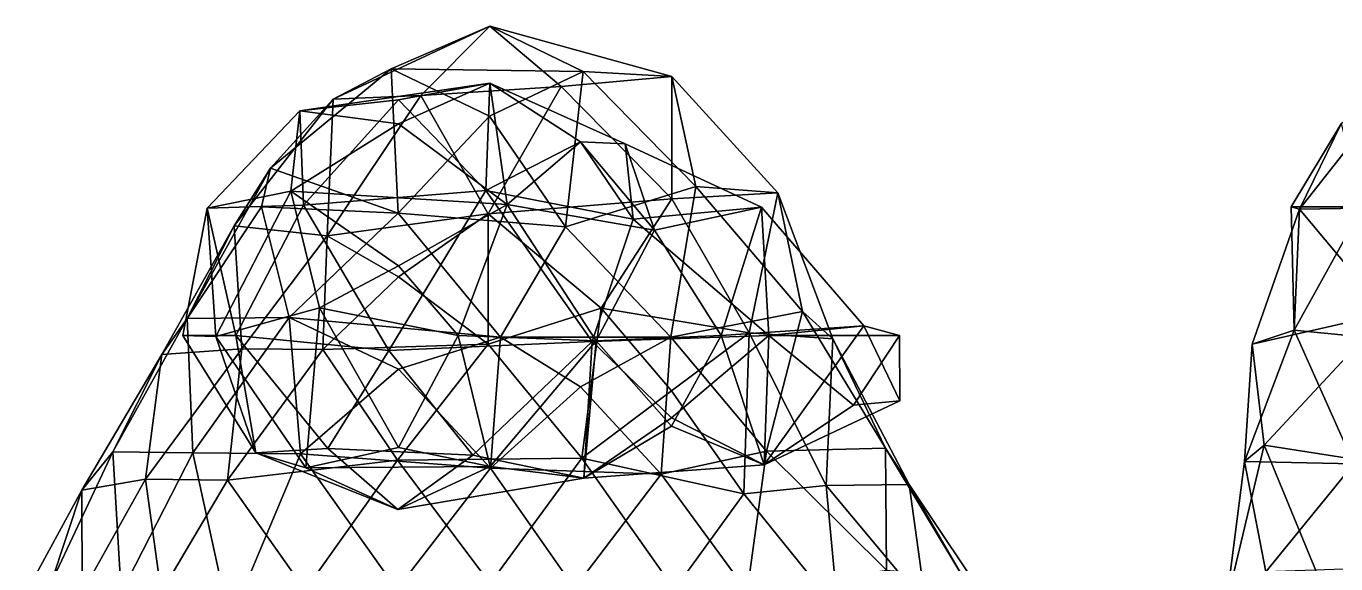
# Model space of a CAD drawing. Extents: x 290083 to 295691, y 4553739 to 4561622.
# Drawn here: x 291229.6 to 291410.9, y 4560906.5 to 4560981 of the extents above; entities that cross this region are included whole.
import ezdxf

# ---------------------------------------------------------------- set-up
doc = ezdxf.new("R2010")
doc.units = 0
doc.layers.add('Au_ppm_Pref_-_0_3', color=7, linetype='CONTINUOUS')

msp = doc.modelspace()

# ---------------------------------------------------------------- linework, layer by layer
at = {"layer": 'Au_ppm_Pref_-_0_3'}
for points in [[(291284.24, 4560971.39, 1583.54), (291272.1, 4560970.87, 1579.21), (291293.79, 4560981, 1579.79)], [(291293.79, 4560981, 1579.79), (291272.1, 4560970.87, 1579.21), (291280.13, 4560975.08, 1573.94)], [(291293.79, 4560981, 1579.79), (291280.13, 4560975.08, 1573.94), (291306.72, 4560974.72, 1573.63)], [(291284.24, 4560971.39, 1583.54), (291293.79, 4560981, 1579.79), (291303.68, 4560972.65, 1584.16)], [(291293.79, 4560981, 1579.79), (291319.01, 4560974.05, 1579.9), (291303.68, 4560972.65, 1584.16)], [(291293.79, 4560981, 1579.79), (291306.72, 4560974.72, 1573.63), (291319.01, 4560974.05, 1579.9)], [(291281.12, 4560955.11, 1568.73), (291280.13, 4560975.08, 1573.94), (291263.43, 4560961.32, 1573.01)], [(291272.1, 4560970.87, 1579.21), (291263.43, 4560961.32, 1573.01), (291280.13, 4560975.08, 1573.94)], [(291281.12, 4560955.11, 1568.73), (291293.75, 4560968.52, 1569.74), (291280.13, 4560975.08, 1573.94)], [(291293.75, 4560968.52, 1569.74), (291306.72, 4560974.72, 1573.63), (291280.13, 4560975.08, 1573.94)], [(291267.52, 4560969.29, 1603.96), (291293.79, 4560973.12, 1603.62), (291281.15, 4560970.8, 1608.55)], [(291267.52, 4560969.29, 1603.96), (291281.14, 4560967.48, 1597.98), (291293.79, 4560973.12, 1603.62)], [(291293.79, 4560973.12, 1603.62), (291281.14, 4560967.48, 1597.98), (291296.18, 4560956.3, 1596.29)], [(291293.79, 4560973.12, 1603.62), (291293.25, 4560958.22, 1610.59), (291281.15, 4560970.8, 1608.55)], [(291306.35, 4560965, 1606.62), (291293.25, 4560958.22, 1610.59), (291293.79, 4560973.12, 1603.62)], [(291304.28, 4560953.19, 1569.89), (291306.72, 4560974.72, 1573.63), (291293.75, 4560968.52, 1569.74)], [(291293.79, 4560973.12, 1603.62), (291312.52, 4560964.72, 1603.62), (291306.35, 4560965, 1606.62)], [(291293.79, 4560973.12, 1603.62), (291296.18, 4560956.3, 1596.29), (291306.35, 4560965, 1600.61)], [(291293.79, 4560973.12, 1603.62), (291306.35, 4560965, 1600.61), (291312.52, 4560964.72, 1603.62)], [(291319, 4560957.1, 1585.3), (291303.68, 4560972.65, 1584.16), (291319.01, 4560974.05, 1579.9)], [(291322.34, 4560958.8, 1572.56), (291306.72, 4560974.72, 1573.63), (291304.28, 4560953.19, 1569.89)], [(291322.34, 4560958.8, 1572.56), (291319.01, 4560974.05, 1579.9), (291306.72, 4560974.72, 1573.63)], [(291319, 4560957.1, 1585.3), (291319.01, 4560974.05, 1579.9), (291333.69, 4560957.9, 1579.74)], [(291322.34, 4560958.8, 1572.56), (291333.69, 4560957.9, 1579.74), (291319.01, 4560974.05, 1579.9)], [(291419.6, 4560973.05, 1627.46), (291411.63, 4560967.46, 1633.31), (291405.89, 4560955.66, 1627.22)], [(291419.6, 4560973.05, 1627.46), (291405.89, 4560955.66, 1627.22), (291425.67, 4560955.99, 1622.34)], [(291271.3, 4560951.98, 1585.02), (291284.24, 4560971.39, 1583.54), (291293.59, 4560955.02, 1585.45)], [(291271.3, 4560951.98, 1585.02), (291272.1, 4560970.87, 1579.21), (291284.24, 4560971.39, 1583.54)], [(291293.59, 4560955.02, 1585.45), (291284.24, 4560971.39, 1583.54), (291303.68, 4560972.65, 1584.16)], [(291293.59, 4560955.02, 1585.45), (291303.68, 4560972.65, 1584.16), (291319, 4560957.1, 1585.3)], [(291271.3, 4560951.98, 1585.02), (291258.43, 4560953.33, 1578.77), (291272.1, 4560970.87, 1579.21)], [(291272.1, 4560970.87, 1579.21), (291258.43, 4560953.33, 1578.77), (291263.43, 4560961.32, 1573.01)], [(291267.52, 4560969.29, 1603.96), (291281.15, 4560970.8, 1608.55), (291268.01, 4560956.21, 1609.86)], [(291293.25, 4560958.22, 1610.59), (291268.01, 4560956.21, 1609.86), (291281.15, 4560970.8, 1608.55)], [(291267.52, 4560969.29, 1603.96), (291268.01, 4560956.21, 1609.86), (291254.68, 4560955.81, 1603.83)], [(291267.52, 4560969.29, 1603.96), (291254.68, 4560955.81, 1603.83), (291266.26, 4560958.14, 1596.56)], [(291267.52, 4560969.29, 1603.96), (291266.26, 4560958.14, 1596.56), (291281.14, 4560967.48, 1597.98)], [(291281.12, 4560955.11, 1568.73), (291304.28, 4560953.19, 1569.89), (291293.75, 4560968.52, 1569.74)], [(291266.26, 4560958.14, 1596.56), (291296.18, 4560956.3, 1596.29), (291281.14, 4560967.48, 1597.98)], [(291414.59, 4560955.99, 1635.74), (291404.72, 4560955.99, 1633.31), (291411.63, 4560967.46, 1633.31)], [(291411.63, 4560967.46, 1633.31), (291404.72, 4560955.99, 1633.31), (291405.89, 4560955.66, 1627.22)], [(291313.63, 4560954.28, 1608.4), (291293.25, 4560958.22, 1610.59), (291306.35, 4560965, 1606.62)], [(291316.59, 4560952.75, 1599.87), (291306.35, 4560965, 1600.61), (291296.18, 4560956.3, 1596.29)], [(291316.59, 4560952.75, 1599.87), (291312.52, 4560964.72, 1603.62), (291306.35, 4560965, 1600.61)], [(291312.52, 4560964.72, 1603.62), (291313.63, 4560954.28, 1608.4), (291306.35, 4560965, 1606.62)], [(291312.52, 4560964.72, 1603.62), (291331.39, 4560955.91, 1603.74), (291313.63, 4560954.28, 1608.4)], [(291316.59, 4560952.75, 1599.87), (291331.39, 4560955.91, 1603.74), (291312.52, 4560964.72, 1603.62)], [(291258.43, 4560953.33, 1578.77), (291251.91, 4560940.52, 1573.59), (291263.43, 4560961.32, 1573.01)], [(291262.19, 4560955.99, 1570.92), (291263.43, 4560961.32, 1573.01), (291251.91, 4560940.52, 1573.59)], [(291281.12, 4560955.11, 1568.73), (291263.43, 4560961.32, 1573.01), (291262.19, 4560955.99, 1570.92)], [(291318.88, 4560937.92, 1569.52), (291322.34, 4560958.8, 1572.56), (291304.28, 4560953.19, 1569.89)], [(291318.88, 4560937.92, 1569.52), (291337.08, 4560941.48, 1572.84), (291322.34, 4560958.8, 1572.56)], [(291337.08, 4560941.48, 1572.84), (291333.69, 4560957.9, 1579.74), (291322.34, 4560958.8, 1572.56)], [(291266.26, 4560958.14, 1596.56), (291254.68, 4560955.81, 1603.83), (291255.87, 4560937.99, 1597.65)], [(291270.24, 4560941.99, 1593.81), (291266.26, 4560958.14, 1596.56), (291255.87, 4560937.99, 1597.65)], [(291296.18, 4560956.3, 1596.29), (291266.26, 4560958.14, 1596.56), (291281.15, 4560947.79, 1594.47)], [(291270.24, 4560941.99, 1593.81), (291281.15, 4560947.79, 1594.47), (291266.26, 4560958.14, 1596.56)], [(291293.25, 4560958.22, 1610.59), (291279.81, 4560936.08, 1610.24), (291268.01, 4560956.21, 1609.86)], [(291293.25, 4560958.22, 1610.59), (291307.98, 4560937.31, 1610.1), (291279.81, 4560936.08, 1610.24)], [(291293.25, 4560958.22, 1610.59), (291313.63, 4560954.28, 1608.4), (291307.98, 4560937.31, 1610.1)], [(291293.59, 4560955.02, 1585.45), (291319, 4560957.1, 1585.3), (291309.21, 4560941.95, 1588.41)], [(291309.21, 4560941.95, 1588.41), (291319, 4560957.1, 1585.3), (291329.69, 4560938.5, 1585.13)], [(291329.69, 4560938.5, 1585.13), (291319, 4560957.1, 1585.3), (291333.69, 4560957.9, 1579.74)], [(291329.69, 4560938.5, 1585.13), (291333.69, 4560957.9, 1579.74), (291341.29, 4560937.67, 1578.95)], [(291333.69, 4560957.9, 1579.74), (291337.08, 4560941.48, 1572.84), (291341.29, 4560937.67, 1578.95)], [(291258.63, 4560938.17, 1608.29), (291251.31, 4560938.17, 1603.62), (291254.68, 4560955.81, 1603.83)], [(291251.31, 4560938.17, 1603.62), (291255.87, 4560937.99, 1597.65), (291254.68, 4560955.81, 1603.83)], [(291266.03, 4560940.64, 1566.53), (291262.19, 4560955.99, 1570.92), (291251.91, 4560940.52, 1573.59)], [(291268.01, 4560956.21, 1609.86), (291258.63, 4560938.17, 1608.29), (291254.68, 4560955.81, 1603.83)], [(291279.81, 4560936.08, 1610.24), (291258.63, 4560938.17, 1608.29), (291268.01, 4560956.21, 1609.86)], [(291281.12, 4560955.11, 1568.73), (291262.19, 4560955.99, 1570.92), (291266.03, 4560940.64, 1566.53)], [(291281.12, 4560955.11, 1568.73), (291266.03, 4560940.64, 1566.53), (291295.26, 4560937.94, 1566.82)], [(291271.3, 4560951.98, 1585.02), (291293.59, 4560955.02, 1585.45), (291281.15, 4560946.29, 1588.51)], [(291281.12, 4560955.11, 1568.73), (291295.26, 4560937.94, 1566.82), (291304.28, 4560953.19, 1569.89)], [(291289.4, 4560938.17, 1593.79), (291296.18, 4560956.3, 1596.29), (291281.15, 4560947.79, 1594.47)], [(291293.55, 4560936.97, 1589.75), (291281.15, 4560946.29, 1588.51), (291293.59, 4560955.02, 1585.45)], [(291308.5, 4560937.43, 1596.58), (291296.18, 4560956.3, 1596.29), (291289.4, 4560938.17, 1593.79)], [(291293.55, 4560936.97, 1589.75), (291293.59, 4560955.02, 1585.45), (291309.21, 4560941.95, 1588.41)], [(291308.5, 4560937.43, 1596.58), (291316.59, 4560952.75, 1599.87), (291296.18, 4560956.3, 1596.29)], [(291332.43, 4560938.17, 1607.25), (291313.63, 4560954.28, 1608.4), (291331.39, 4560955.91, 1603.74)], [(291325.83, 4560938.17, 1600.37), (291331.39, 4560955.91, 1603.74), (291316.59, 4560952.75, 1599.87)], [(291345.59, 4560939.5, 1602.89), (291331.39, 4560955.91, 1603.74), (291325.83, 4560938.17, 1600.37)], [(291345.59, 4560939.5, 1602.89), (291332.43, 4560938.17, 1607.25), (291331.39, 4560955.91, 1603.74)], [(291399.34, 4560936.93, 1627.86), (291417.99, 4560941.2, 1625.54), (291405.89, 4560955.66, 1627.22)], [(291405.15, 4560938.87, 1634.46), (291399.34, 4560936.93, 1627.86), (291405.89, 4560955.66, 1627.22)], [(291414.59, 4560955.99, 1635.74), (291405.15, 4560938.87, 1634.46), (291404.72, 4560955.99, 1633.31)], [(291404.72, 4560955.99, 1633.31), (291405.15, 4560938.87, 1634.46), (291405.89, 4560955.66, 1627.22)], [(291423.21, 4560937.1, 1637.96), (291405.15, 4560938.87, 1634.46), (291414.59, 4560955.99, 1635.74)], [(291417.99, 4560941.2, 1625.54), (291425.67, 4560955.99, 1622.34), (291405.89, 4560955.66, 1627.22)], [(291259.48, 4560936.3, 1585.32), (291248.4, 4560935.51, 1579.86), (291258.43, 4560953.33, 1578.77)], [(291258.43, 4560953.33, 1578.77), (291248.4, 4560935.51, 1579.86), (291251.91, 4560940.52, 1573.59)], [(291271.3, 4560951.98, 1585.02), (291259.48, 4560936.3, 1585.32), (291258.43, 4560953.33, 1578.77)], [(291318.88, 4560937.92, 1569.52), (291304.28, 4560953.19, 1569.89), (291295.26, 4560937.94, 1566.82)], [(291332.43, 4560938.17, 1607.25), (291307.98, 4560937.31, 1610.1), (291313.63, 4560954.28, 1608.4)], [(291271.3, 4560951.98, 1585.02), (291270.7, 4560936.2, 1590.07), (291259.48, 4560936.3, 1585.32)], [(291271.3, 4560951.98, 1585.02), (291281.15, 4560946.29, 1588.51), (291270.7, 4560936.2, 1590.07)], [(291325.83, 4560938.17, 1600.37), (291316.59, 4560952.75, 1599.87), (291308.5, 4560937.43, 1596.58)], [(291289.4, 4560938.17, 1593.79), (291281.15, 4560947.79, 1594.47), (291270.24, 4560941.99, 1593.81)], [(291293.55, 4560936.97, 1589.75), (291270.7, 4560936.2, 1590.07), (291281.15, 4560946.29, 1588.51)], [(291252.68, 4560921.9, 1566.58), (291251.91, 4560940.52, 1573.59), (291241.6, 4560922.02, 1574.05)], [(291241.6, 4560922.02, 1574.05), (291251.91, 4560940.52, 1573.59), (291248.4, 4560935.51, 1579.86)], [(291266.03, 4560940.64, 1566.53), (291251.91, 4560940.52, 1573.59), (291252.68, 4560921.9, 1566.58)], [(291267.61, 4560921.78, 1564.03), (291266.03, 4560940.64, 1566.53), (291252.68, 4560921.9, 1566.58)], [(291270.24, 4560941.99, 1593.81), (291255.87, 4560937.99, 1597.65), (291268.34, 4560919.84, 1597.27)], [(291295.26, 4560937.94, 1566.82), (291266.03, 4560940.64, 1566.53), (291281.15, 4560933.49, 1563.6)], [(291281.15, 4560933.49, 1563.6), (291266.03, 4560940.64, 1566.53), (291267.61, 4560921.78, 1564.03)], [(291281.15, 4560922.64, 1592.5), (291270.24, 4560941.99, 1593.81), (291268.34, 4560919.84, 1597.27)], [(291289.4, 4560938.17, 1593.79), (291270.24, 4560941.99, 1593.81), (291281.15, 4560922.64, 1592.5)], [(291293.55, 4560936.97, 1589.75), (291309.21, 4560941.95, 1588.41), (291306.56, 4560921.14, 1590.41)], [(291309.21, 4560941.95, 1588.41), (291318.95, 4560930.5, 1589.18), (291306.56, 4560921.14, 1590.41)], [(291318.95, 4560930.5, 1589.18), (291309.21, 4560941.95, 1588.41), (291329.69, 4560938.5, 1585.13)], [(291318.88, 4560937.92, 1569.52), (291332.1, 4560922.14, 1567.25), (291337.08, 4560941.48, 1572.84)], [(291332.1, 4560922.14, 1567.25), (291348.58, 4560922.56, 1573.68), (291337.08, 4560941.48, 1572.84)], [(291341.29, 4560937.67, 1578.95), (291337.08, 4560941.48, 1572.84), (291348.58, 4560922.56, 1573.68)], [(291401.01, 4560922.94, 1625.54), (291417.99, 4560941.2, 1625.54), (291399.34, 4560936.93, 1627.86)], [(291421.07, 4560919.84, 1622.45), (291417.99, 4560941.2, 1625.54), (291401.01, 4560922.94, 1625.54)], [(291345.59, 4560939.5, 1602.89), (291325.83, 4560938.17, 1600.37), (291331.77, 4560920.22, 1603.65)], [(291350.57, 4560929.09, 1603.62), (291345.59, 4560939.5, 1602.89), (291331.77, 4560920.22, 1603.65)], [(291350.49, 4560938.17, 1606.61), (291332.43, 4560938.17, 1607.25), (291345.59, 4560939.5, 1602.89)], [(291345.59, 4560939.5, 1602.89), (291350.57, 4560929.09, 1603.62), (291350.49, 4560938.17, 1606.61)], [(291405.15, 4560938.87, 1634.46), (291413.39, 4560920.35, 1638.45), (291398.27, 4560920.71, 1632.85)], [(291405.15, 4560938.87, 1634.46), (291398.27, 4560920.71, 1632.85), (291399.34, 4560936.93, 1627.86)], [(291423.21, 4560937.1, 1637.96), (291413.39, 4560920.35, 1638.45), (291405.15, 4560938.87, 1634.46)], [(291258.63, 4560938.17, 1608.29), (291261.43, 4560921.9, 1603.62), (291251.31, 4560938.17, 1603.62)], [(291251.31, 4560938.17, 1603.62), (291261.43, 4560921.9, 1603.62), (291255.87, 4560937.99, 1597.65)], [(291261.43, 4560921.9, 1603.62), (291268.34, 4560919.84, 1597.27), (291255.87, 4560937.99, 1597.65)], [(291271.37, 4560922.51, 1607.51), (291261.43, 4560921.9, 1603.62), (291258.63, 4560938.17, 1608.29)], [(291271.37, 4560922.51, 1607.51), (291258.63, 4560938.17, 1608.29), (291279.81, 4560936.08, 1610.24)], [(291293.55, 4560936.97, 1589.75), (291281.03, 4560920.88, 1591.16), (291270.7, 4560936.2, 1590.07)], [(291279.81, 4560936.08, 1610.24), (291307.98, 4560937.31, 1610.1), (291291.47, 4560921.57, 1608.08)], [(291293.55, 4560936.97, 1589.75), (291306.56, 4560921.14, 1590.41), (291281.03, 4560920.88, 1591.16)], [(291289.4, 4560938.17, 1593.79), (291281.15, 4560922.64, 1592.5), (291293.85, 4560919.99, 1597.26)], [(291293.91, 4560919.79, 1562.95), (291295.26, 4560937.94, 1566.82), (291281.15, 4560933.49, 1563.6)], [(291293.85, 4560919.99, 1597.26), (291308.5, 4560937.43, 1596.58), (291289.4, 4560938.17, 1593.79)], [(291307.98, 4560937.31, 1610.1), (291306.83, 4560918.39, 1603.88), (291291.47, 4560921.57, 1608.08)], [(291308.5, 4560937.43, 1596.58), (291293.85, 4560919.99, 1597.26), (291306.83, 4560918.39, 1603.88)], [(291306.35, 4560931.03, 1564.42), (291295.26, 4560937.94, 1566.82), (291293.91, 4560919.79, 1562.95)], [(291318.88, 4560937.92, 1569.52), (291295.26, 4560937.94, 1566.82), (291306.35, 4560931.03, 1564.42)], [(291318.88, 4560937.92, 1569.52), (291306.35, 4560931.03, 1564.42), (291317.51, 4560918.92, 1563.2)], [(291308.5, 4560937.43, 1596.58), (291306.83, 4560918.39, 1603.88), (291318.95, 4560925.59, 1599.43)], [(291318.95, 4560926.75, 1607.43), (291306.83, 4560918.39, 1603.88), (291307.98, 4560937.31, 1610.1)], [(291332.43, 4560938.17, 1607.25), (291318.95, 4560926.75, 1607.43), (291307.98, 4560937.31, 1610.1)], [(291325.83, 4560938.17, 1600.37), (291308.5, 4560937.43, 1596.58), (291318.95, 4560925.59, 1599.43)], [(291318.88, 4560937.92, 1569.52), (291317.51, 4560918.92, 1563.2), (291332.1, 4560922.14, 1567.25)], [(291318.95, 4560930.5, 1589.18), (291329.69, 4560938.5, 1585.13), (291328.96, 4560916.21, 1589.14)], [(291325.83, 4560938.17, 1600.37), (291318.95, 4560925.59, 1599.43), (291331.77, 4560920.22, 1603.65)], [(291332.43, 4560938.17, 1607.25), (291331.77, 4560920.22, 1603.65), (291318.95, 4560926.75, 1607.43)], [(291329.69, 4560938.5, 1585.13), (291340.37, 4560917.39, 1585.02), (291328.96, 4560916.21, 1589.14)], [(291329.69, 4560938.5, 1585.13), (291341.29, 4560937.67, 1578.95), (291340.37, 4560917.39, 1585.02)], [(291332.43, 4560938.17, 1607.25), (291344.14, 4560928.48, 1606.85), (291331.77, 4560920.22, 1603.65)], [(291344.14, 4560928.48, 1606.85), (291332.43, 4560938.17, 1607.25), (291350.49, 4560938.17, 1606.61)], [(291341.29, 4560937.67, 1578.95), (291351.83, 4560917.51, 1579.86), (291340.37, 4560917.39, 1585.02)], [(291341.29, 4560937.67, 1578.95), (291348.58, 4560922.56, 1573.68), (291351.83, 4560917.51, 1579.86)], [(291350.57, 4560929.09, 1603.62), (291344.14, 4560928.48, 1606.85), (291350.49, 4560938.17, 1606.61)], [(291398.27, 4560920.71, 1632.85), (291401.01, 4560922.94, 1625.54), (291399.34, 4560936.93, 1627.86)], [(291237.31, 4560916.74, 1579.86), (291241.6, 4560922.02, 1574.05), (291248.4, 4560935.51, 1579.86)], [(291237.31, 4560916.74, 1579.86), (291248.4, 4560935.51, 1579.86), (291246.13, 4560918.23, 1585.2)], [(291246.13, 4560918.23, 1585.2), (291259.48, 4560936.3, 1585.32), (291257.5, 4560918.1, 1590.26)], [(291259.48, 4560936.3, 1585.32), (291246.13, 4560918.23, 1585.2), (291248.4, 4560935.51, 1579.86)], [(291259.48, 4560936.3, 1585.32), (291270.7, 4560936.2, 1590.07), (291257.5, 4560918.1, 1590.26)], [(291281.03, 4560920.88, 1591.16), (291257.5, 4560918.1, 1590.26), (291270.7, 4560936.2, 1590.07)], [(291271.37, 4560922.51, 1607.51), (291279.81, 4560936.08, 1610.24), (291291.47, 4560921.57, 1608.08)], [(291281.15, 4560933.49, 1563.6), (291267.61, 4560921.78, 1564.03), (291293.91, 4560919.79, 1562.95)], [(291306.35, 4560931.03, 1564.42), (291293.91, 4560919.79, 1562.95), (291317.51, 4560918.92, 1563.2)], [(291318.95, 4560930.5, 1589.18), (291328.96, 4560916.21, 1589.14), (291306.56, 4560921.14, 1590.41)], [(291344.14, 4560928.48, 1606.85), (291350.57, 4560929.09, 1603.62), (291331.77, 4560920.22, 1603.65)], [(291331.77, 4560920.22, 1603.65), (291306.83, 4560918.39, 1603.88), (291318.95, 4560926.75, 1607.43)], [(291331.77, 4560920.22, 1603.65), (291318.95, 4560925.59, 1599.43), (291306.83, 4560918.39, 1603.88)], [(291271.37, 4560922.51, 1607.51), (291281.09, 4560914.03, 1603.46), (291261.43, 4560921.9, 1603.62)], [(291293.85, 4560919.99, 1597.26), (291281.15, 4560922.64, 1592.5), (291268.34, 4560919.84, 1597.27)], [(291271.37, 4560922.51, 1607.51), (291291.47, 4560921.57, 1608.08), (291281.09, 4560914.03, 1603.46)], [(291332.1, 4560922.14, 1567.25), (291348.71, 4560905.64, 1566.97), (291348.58, 4560922.56, 1573.68)], [(291359.3, 4560904.73, 1574.07), (291351.83, 4560917.51, 1579.86), (291348.58, 4560922.56, 1573.68)], [(291359.3, 4560904.73, 1574.07), (291348.58, 4560922.56, 1573.68), (291348.71, 4560905.64, 1566.97)], [(291409.86, 4560901.43, 1622.07), (291401.01, 4560922.94, 1625.54), (291395.75, 4560900.82, 1626.95)], [(291398.27, 4560920.71, 1632.85), (291395.75, 4560900.82, 1626.95), (291401.01, 4560922.94, 1625.54)], [(291421.07, 4560919.84, 1622.45), (291401.01, 4560922.94, 1625.54), (291409.86, 4560901.43, 1622.07)], [(291233.08, 4560903.88, 1574.11), (291242.79, 4560902.52, 1568.02), (291241.6, 4560922.02, 1574.05)], [(291233.08, 4560903.88, 1574.11), (291241.6, 4560922.02, 1574.05), (291237.31, 4560916.74, 1579.86)], [(291242.79, 4560902.52, 1568.02), (291252.68, 4560921.9, 1566.58), (291241.6, 4560922.02, 1574.05)], [(291257.81, 4560898.42, 1564.29), (291252.68, 4560921.9, 1566.58), (291242.79, 4560902.52, 1568.02)], [(291267.61, 4560921.78, 1564.03), (291252.68, 4560921.9, 1566.58), (291257.81, 4560898.42, 1564.29)], [(291281.03, 4560920.88, 1591.16), (291268.26, 4560902.88, 1590.85), (291257.5, 4560918.1, 1590.26)], [(291280.93, 4560902.95, 1563.06), (291267.61, 4560921.78, 1564.03), (291257.81, 4560898.42, 1564.29)], [(291261.43, 4560921.9, 1603.62), (291281.09, 4560914.03, 1603.46), (291268.34, 4560919.84, 1597.27)], [(291293.91, 4560919.79, 1562.95), (291267.61, 4560921.78, 1564.03), (291280.93, 4560902.95, 1563.06)], [(291293.83, 4560903.79, 1590.59), (291268.26, 4560902.88, 1590.85), (291281.03, 4560920.88, 1591.16)], [(291293.83, 4560903.79, 1590.59), (291281.03, 4560920.88, 1591.16), (291306.56, 4560921.14, 1590.41)], [(291291.47, 4560921.57, 1608.08), (291306.83, 4560918.39, 1603.88), (291281.09, 4560914.03, 1603.46)], [(291319.36, 4560902.97, 1590.43), (291293.83, 4560903.79, 1590.59), (291306.56, 4560921.14, 1590.41)], [(291319.36, 4560902.97, 1590.43), (291306.56, 4560921.14, 1590.41), (291328.96, 4560916.21, 1589.14)], [(291332.1, 4560922.14, 1567.25), (291317.51, 4560918.92, 1563.2), (291329.42, 4560902.68, 1562.63)], [(291348.71, 4560905.64, 1566.97), (291332.1, 4560922.14, 1567.25), (291329.42, 4560902.68, 1562.63)], [(291398.27, 4560920.71, 1632.85), (291401.2, 4560905.41, 1635.19), (291395.75, 4560900.82, 1626.95)], [(291413.39, 4560920.35, 1638.45), (291401.2, 4560905.41, 1635.19), (291398.27, 4560920.71, 1632.85)], [(291281.09, 4560914.03, 1603.46), (291293.85, 4560919.99, 1597.26), (291268.34, 4560919.84, 1597.27)], [(291293.91, 4560919.79, 1562.95), (291280.93, 4560902.95, 1563.06), (291305.54, 4560903.16, 1561.78)], [(291281.09, 4560914.03, 1603.46), (291306.83, 4560918.39, 1603.88), (291293.85, 4560919.99, 1597.26)], [(291317.51, 4560918.92, 1563.2), (291293.91, 4560919.79, 1562.95), (291305.54, 4560903.16, 1561.78)], [(291317.51, 4560918.92, 1563.2), (291305.54, 4560903.16, 1561.78), (291329.42, 4560902.68, 1562.63)], [(291414.74, 4560905.87, 1640.27), (291401.2, 4560905.41, 1635.19), (291413.39, 4560920.35, 1638.45)], [(291429.99, 4560906.48, 1619.01), (291421.07, 4560919.84, 1622.45), (291409.86, 4560901.43, 1622.07)], [(291237.31, 4560916.74, 1579.86), (291246.13, 4560918.23, 1585.2), (291237.38, 4560902.53, 1584.78)], [(291237.38, 4560902.53, 1584.78), (291246.13, 4560918.23, 1585.2), (291248.3, 4560902.53, 1589.41)], [(291246.13, 4560918.23, 1585.2), (291257.5, 4560918.1, 1590.26), (291248.3, 4560902.53, 1589.41)], [(291268.26, 4560902.88, 1590.85), (291248.3, 4560902.53, 1589.41), (291257.5, 4560918.1, 1590.26)], [(291340.37, 4560917.39, 1585.02), (291341.98, 4560900.09, 1589.9), (291328.96, 4560916.21, 1589.14)], [(291351.83, 4560917.51, 1579.86), (291354.17, 4560900.83, 1585.21), (291340.37, 4560917.39, 1585.02)], [(291340.37, 4560917.39, 1585.02), (291354.17, 4560900.83, 1585.21), (291341.98, 4560900.09, 1589.9)], [(291363.72, 4560899.72, 1579.86), (291354.17, 4560900.83, 1585.21), (291351.83, 4560917.51, 1579.86)], [(291363.72, 4560899.72, 1579.86), (291351.83, 4560917.51, 1579.86), (291359.3, 4560904.73, 1574.07)], [(291233.08, 4560903.88, 1574.11), (291237.31, 4560916.74, 1579.86), (291229.62, 4560902.53, 1579.86)], [(291229.62, 4560902.53, 1579.86), (291237.31, 4560916.74, 1579.86), (291237.38, 4560902.53, 1584.78)], [(291319.36, 4560902.97, 1590.43), (291328.96, 4560916.21, 1589.14), (291341.98, 4560900.09, 1589.9)]]:
    msp.add_3dface(points, dxfattribs=at)

doc.saveas('drawing.dxf')
